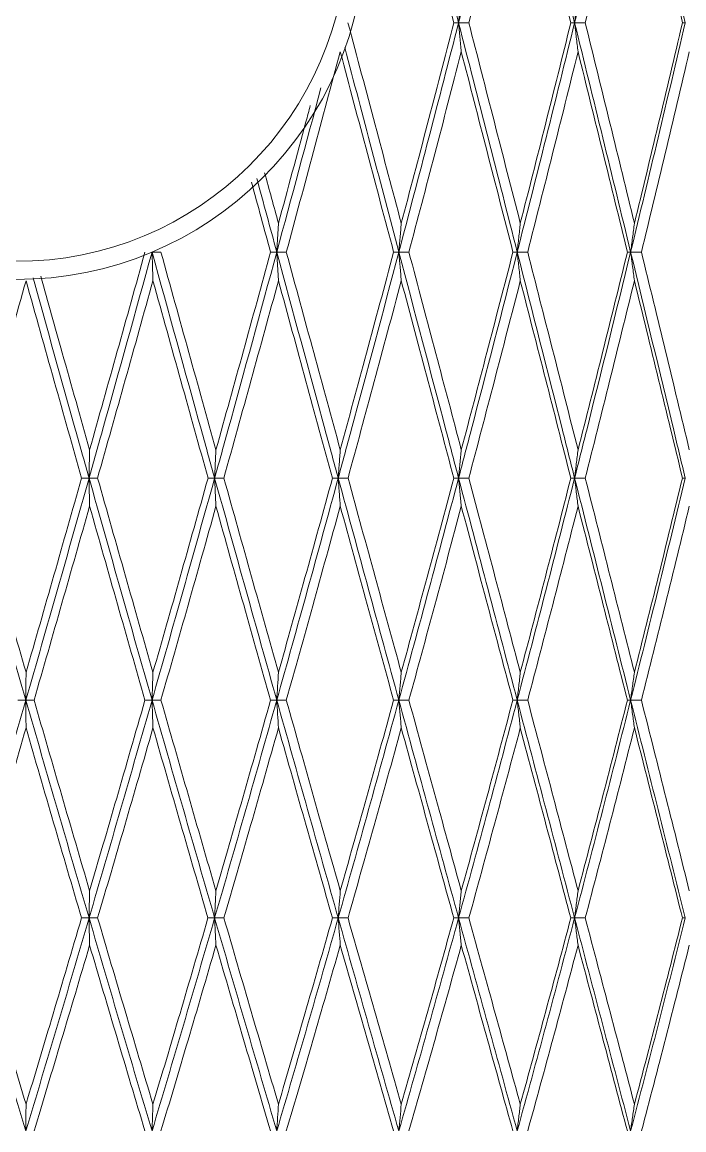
# Model space of a CAD drawing. Extents: x 4138 to 4928, y 0 to 579.
# Drawn here: x 4382.45 to 4390.99, y 402.97 to 417.27 of the extents above; entities that cross this region are included whole.
import ezdxf

# ---------------------------------------------------------------- set-up
doc = ezdxf.new("R2010")
doc.units = 0
doc.header["$LTSCALE"] = 10
doc.header["$MEASUREMENT"] = 0
doc.layers.add('1', color=7, linetype='CONTINUOUS')

msp = doc.modelspace()

# ---------------------------------------------------------------- linework, layer by layer
at = {"layer": '1', "color": 7, "linetype": 'Continuous', "lineweight": 18}
msp.add_arc((4382.377, 418.452), 4.5, 180, 359.6025, dxfattribs=at)
at = {"layer": '1', "color": 7, "linetype": 'Continuous', "lineweight": 13}
msp.add_arc((4382.377, 418.452), 4.267, 180, 359.6025, dxfattribs=at)
at = {"layer": '1', "color": 7, "linetype": 'Continuous', "lineweight": 18}
for points in [[(4387.309, 420.259), (4387.568, 419.255), (4387.825, 418.257), (4388.08, 417.264)], [(4388.08, 417.264), (4388.335, 418.257), (4388.587, 419.255), (4388.837, 420.259)], [(4388.837, 420.259), (4389.087, 419.255), (4389.334, 418.257), (4389.578, 417.264)], [(4389.578, 417.264), (4389.822, 418.257), (4390.063, 419.255), (4390.301, 420.259)], [(4390.301, 420.259), (4390.539, 419.255), (4390.774, 418.257), (4391.006, 417.264)], [(4388.019, 417.264), (4387.906, 417.7), (4387.68, 418.571), (4387.454, 419.444), (4387.34, 419.88)], [(4388.877, 419.88), (4388.764, 419.431), (4388.541, 418.546), (4388.321, 417.687), (4388.212, 417.264)], [(4389.529, 417.264), (4389.424, 417.688), (4389.21, 418.548), (4388.989, 419.432), (4388.877, 419.88)], [(4390.35, 419.88), (4390.243, 419.431), (4390.029, 418.546), (4389.819, 417.687), (4389.715, 417.264)], [(4390.97, 417.264), (4390.87, 417.691), (4390.666, 418.554), (4390.456, 419.435), (4390.35, 419.88)], [(4388.08, 417.264), (4388.086, 417.327), (4388.098, 417.452), (4388.11, 417.577), (4388.115, 417.639)], [(4389.578, 417.264), (4389.585, 417.327), (4389.6, 417.452), (4389.615, 417.577), (4389.622, 417.639)], [(4386.652, 417.264), (4386.771, 416.818), (4387.004, 415.941), (4387.229, 415.093), (4387.34, 414.676)], [(4387.309, 414.305), (4387.568, 415.285), (4387.825, 416.271), (4388.08, 417.264)], [(4387.34, 414.676), (4387.451, 415.091), (4387.674, 415.938), (4387.903, 416.817), (4388.019, 417.264)], [(4388.08, 417.264), (4388.07, 417.264), (4388.049, 417.264), (4388.029, 417.264), (4388.019, 417.264)], [(4388.212, 417.264), (4388.19, 417.264), (4388.146, 417.264), (4388.102, 417.264), (4388.08, 417.264)], [(4388.08, 417.264), (4388.335, 416.271), (4388.587, 415.285), (4388.837, 414.305)], [(4388.115, 416.889), (4388.11, 416.952), (4388.098, 417.076), (4388.086, 417.201), (4388.08, 417.264)], [(4388.212, 417.264), (4388.321, 416.841), (4388.541, 415.985), (4388.764, 415.115), (4388.877, 414.676)], [(4388.837, 414.305), (4389.087, 415.285), (4389.334, 416.271), (4389.578, 417.264)], [(4388.877, 414.676), (4388.984, 415.095), (4389.2, 415.945), (4389.419, 416.82), (4389.529, 417.264)], [(4389.578, 417.264), (4389.57, 417.264), (4389.553, 417.264), (4389.537, 417.264), (4389.529, 417.264)], [(4389.715, 417.264), (4389.692, 417.264), (4389.646, 417.264), (4389.601, 417.264), (4389.578, 417.264)], [(4389.578, 417.264), (4389.822, 416.271), (4390.063, 415.285), (4390.301, 414.305)], [(4389.622, 416.889), (4389.615, 416.952), (4389.6, 417.076), (4389.585, 417.201), (4389.578, 417.264)], [(4389.715, 417.264), (4389.823, 416.824), (4390.038, 415.952), (4390.247, 415.098), (4390.35, 414.676)], [(4390.301, 414.305), (4390.539, 415.285), (4390.774, 416.271), (4391.006, 417.264)], [(4390.35, 414.676), (4390.452, 415.095), (4390.658, 415.946), (4390.866, 416.821), (4390.97, 417.264)], [(4391.006, 417.264), (4391, 417.264), (4390.988, 417.264), (4390.976, 417.264), (4390.97, 417.264)], [(4386.611, 416.943), (4386.846, 416.058), (4387.078, 415.179), (4387.309, 414.305)], [(4386.553, 416.889), (4386.439, 416.463), (4386.209, 415.605), (4385.974, 414.74), (4385.856, 414.305)], [(4387.242, 414.305), (4387.131, 414.721), (4386.905, 415.569), (4386.671, 416.444), (4386.553, 416.889)], [(4388.115, 416.889), (4388, 416.442), (4387.771, 415.564), (4387.549, 414.719), (4387.439, 414.305)], [(4388.782, 414.305), (4388.67, 414.74), (4388.447, 415.607), (4388.226, 416.463), (4388.115, 416.889)], [(4389.622, 416.889), (4389.512, 416.445), (4389.294, 415.571), (4389.078, 414.722), (4388.972, 414.305)], [(4390.259, 414.305), (4390.156, 414.726), (4389.947, 415.577), (4389.731, 416.448), (4389.622, 416.889)], [(4391.058, 416.889), (4390.954, 416.446), (4390.747, 415.571), (4390.542, 414.723), (4390.44, 414.305)], [(4385.733, 414.305), (4385.924, 415.008), (4386.114, 415.715), (4386.303, 416.425)], [(4385.653, 414.305), (4385.572, 414.601), (4385.49, 414.901), (4385.407, 415.205)], [(4385.733, 414.305), (4385.647, 414.621), (4385.561, 414.938), (4385.475, 415.255)], [(4385.576, 415.329), (4385.636, 415.109), (4385.696, 414.892), (4385.755, 414.676)], [(4385.755, 414.676), (4385.751, 414.614), (4385.744, 414.491), (4385.737, 414.367), (4385.733, 414.305)], [(4387.309, 414.305), (4387.314, 414.367), (4387.325, 414.491), (4387.335, 414.614), (4387.34, 414.676)], [(4388.837, 414.305), (4388.843, 414.367), (4388.857, 414.491), (4388.87, 414.614), (4388.877, 414.676)], [(4390.301, 414.305), (4390.309, 414.367), (4390.326, 414.491), (4390.342, 414.614), (4390.35, 414.676)], [(4383.317, 411.753), (4383.436, 412.175), (4383.675, 413.023), (4383.913, 413.876), (4384.032, 414.305)], [(4384.123, 414.305), (4384.142, 414.305), (4384.18, 414.305), (4384.219, 414.305), (4384.238, 414.305)], [(4384.135, 413.935), (4384.133, 413.996), (4384.129, 414.119), (4384.125, 414.243), (4384.123, 414.305)], [(4384.238, 414.305), (4384.359, 413.866), (4384.6, 413.002), (4384.833, 412.165), (4384.948, 411.753)], [(4384.948, 411.753), (4385.067, 412.179), (4385.303, 413.029), (4385.537, 413.88), (4385.653, 414.305)], [(4385.653, 414.305), (4385.667, 414.305), (4385.693, 414.305), (4385.72, 414.305), (4385.733, 414.305)], [(4385.733, 414.305), (4385.754, 414.305), (4385.794, 414.305), (4385.835, 414.305), (4385.856, 414.305)], [(4385.733, 414.305), (4385.737, 414.243), (4385.744, 414.119), (4385.751, 413.996), (4385.755, 413.935)], [(4385.856, 414.305), (4385.976, 413.865), (4386.212, 413), (4386.44, 412.164), (4386.553, 411.753)], [(4386.553, 411.753), (4386.664, 412.16), (4386.89, 412.992), (4387.123, 413.861), (4387.242, 414.305)], [(4387.309, 414.305), (4387.298, 414.305), (4387.275, 414.305), (4387.253, 414.305), (4387.242, 414.305)], [(4387.439, 414.305), (4387.417, 414.305), (4387.374, 414.305), (4387.331, 414.305), (4387.309, 414.305)], [(4387.34, 413.935), (4387.335, 413.996), (4387.325, 414.119), (4387.314, 414.243), (4387.309, 414.305)], [(4387.439, 414.305), (4387.557, 413.857), (4387.789, 412.985), (4388.009, 412.156), (4388.115, 411.753)], [(4388.115, 411.753), (4388.225, 412.166), (4388.445, 413.003), (4388.669, 413.867), (4388.782, 414.305)], [(4388.837, 414.305), (4388.828, 414.305), (4388.809, 414.305), (4388.791, 414.305), (4388.782, 414.305)], [(4388.972, 414.305), (4388.949, 414.305), (4388.904, 414.305), (4388.859, 414.305), (4388.837, 414.305)], [(4388.877, 413.935), (4388.87, 413.996), (4388.857, 414.119), (4388.843, 414.243), (4388.837, 414.305)], [(4388.972, 414.305), (4389.077, 413.892), (4389.291, 413.055), (4389.511, 412.191), (4389.622, 411.753)], [(4389.622, 411.753), (4389.727, 412.165), (4389.938, 413.002), (4390.152, 413.866), (4390.259, 414.305)], [(4390.301, 414.305), (4390.294, 414.305), (4390.28, 414.305), (4390.266, 414.305), (4390.259, 414.305)], [(4390.44, 414.305), (4390.417, 414.305), (4390.371, 414.305), (4390.324, 414.305), (4390.301, 414.305)], [(4390.35, 413.935), (4390.342, 413.996), (4390.326, 414.119), (4390.309, 414.243), (4390.301, 414.305)], [(4390.44, 414.305), (4390.545, 413.876), (4390.752, 413.021), (4390.957, 412.175), (4391.058, 411.753)], [(4382.496, 413.935), (4382.375, 413.502), (4382.134, 412.644), (4381.896, 411.804), (4381.778, 411.388)], [(4383.213, 411.388), (4383.097, 411.798), (4382.862, 412.632), (4382.619, 413.496), (4382.496, 413.935)], [(4384.135, 413.935), (4384.016, 413.507), (4383.778, 412.654), (4383.539, 411.809), (4383.42, 411.388)], [(4384.846, 411.388), (4384.731, 411.799), (4384.497, 412.634), (4384.257, 413.497), (4384.135, 413.935)], [(4385.755, 413.935), (4385.637, 413.506), (4385.403, 412.653), (4385.168, 411.808), (4385.05, 411.388)], [(4386.452, 411.388), (4386.34, 411.797), (4386.111, 412.631), (4385.875, 413.495), (4385.755, 413.935)], [(4387.34, 413.935), (4387.222, 413.491), (4386.989, 412.622), (4386.763, 411.793), (4386.653, 411.388)], [(4388.018, 411.388), (4387.91, 411.795), (4387.689, 412.626), (4387.458, 413.493), (4387.34, 413.935)], [(4388.877, 413.935), (4388.764, 413.497), (4388.541, 412.634), (4388.321, 411.799), (4388.212, 411.388)], [(4389.529, 411.388), (4389.42, 411.816), (4389.202, 412.669), (4388.985, 413.514), (4388.877, 413.935)], [(4390.35, 413.935), (4390.242, 413.496), (4390.029, 412.633), (4389.819, 411.798), (4389.715, 411.388)], [(4390.97, 411.388), (4390.868, 411.809), (4390.663, 412.654), (4390.455, 413.507), (4390.35, 413.935)], [(4383.317, 411.753), (4383.316, 411.693), (4383.313, 411.571), (4383.311, 411.449), (4383.31, 411.388)], [(4384.948, 411.753), (4384.945, 411.693), (4384.94, 411.571), (4384.934, 411.449), (4384.931, 411.388)], [(4386.553, 411.753), (4386.548, 411.693), (4386.539, 411.571), (4386.531, 411.449), (4386.526, 411.388)], [(4388.08, 411.388), (4388.086, 411.449), (4388.098, 411.571), (4388.11, 411.693), (4388.115, 411.753)], [(4389.578, 411.388), (4389.585, 411.449), (4389.6, 411.571), (4389.615, 411.693), (4389.622, 411.753)], [(4381.677, 411.388), (4381.949, 410.424), (4382.221, 409.467), (4382.494, 408.521)], [(4381.778, 411.388), (4381.897, 410.968), (4382.136, 410.13), (4382.376, 409.296), (4382.496, 408.88)], [(4383.31, 411.388), (4383.038, 410.424), (4382.766, 409.467), (4382.494, 408.521)], [(4382.496, 408.88), (4382.617, 409.298), (4382.857, 410.134), (4383.095, 410.97), (4383.213, 411.388)], [(4383.31, 411.388), (4383.294, 411.388), (4383.262, 411.388), (4383.229, 411.388), (4383.213, 411.388)], [(4383.31, 411.388), (4383.328, 411.388), (4383.365, 411.388), (4383.402, 411.388), (4383.42, 411.388)], [(4383.31, 411.388), (4383.581, 410.424), (4383.852, 409.467), (4384.123, 408.521)], [(4383.317, 411.023), (4383.316, 411.084), (4383.313, 411.205), (4383.311, 411.327), (4383.31, 411.388)], [(4383.42, 411.388), (4383.541, 410.962), (4383.781, 410.118), (4384.017, 409.29), (4384.135, 408.88)], [(4384.123, 408.521), (4384.393, 409.467), (4384.663, 410.424), (4384.931, 411.388)], [(4384.135, 408.88), (4384.251, 409.284), (4384.485, 410.105), (4384.725, 410.956), (4384.846, 411.388)], [(4384.931, 411.388), (4384.917, 411.388), (4384.889, 411.388), (4384.86, 411.388), (4384.846, 411.388)], [(4384.931, 411.388), (4384.951, 411.388), (4384.991, 411.388), (4385.03, 411.388), (4385.05, 411.388)], [(4384.931, 411.388), (4385.2, 410.424), (4385.467, 409.467), (4385.733, 408.521)], [(4384.948, 411.023), (4384.945, 411.084), (4384.94, 411.205), (4384.934, 411.327), (4384.931, 411.388)], [(4385.05, 411.388), (4385.171, 410.955), (4385.41, 410.104), (4385.641, 409.283), (4385.755, 408.88)], [(4385.733, 408.521), (4385.999, 409.467), (4386.264, 410.424), (4386.526, 411.388)], [(4385.755, 408.88), (4385.867, 409.277), (4386.095, 410.092), (4386.332, 410.949), (4386.452, 411.388)], [(4386.452, 411.388), (4386.465, 411.388), (4386.489, 411.388), (4386.514, 411.388), (4386.526, 411.388)], [(4386.526, 411.388), (4386.547, 411.388), (4386.589, 411.388), (4386.632, 411.388), (4386.653, 411.388)], [(4387.309, 408.521), (4387.05, 409.467), (4386.789, 410.424), (4386.526, 411.388)], [(4386.526, 411.388), (4386.531, 411.327), (4386.539, 411.205), (4386.548, 411.084), (4386.553, 411.023)], [(4386.653, 411.388), (4386.771, 410.957), (4387.003, 410.107), (4387.229, 409.285), (4387.34, 408.88)], [(4387.309, 408.521), (4387.568, 409.467), (4387.825, 410.424), (4388.08, 411.388)], [(4387.34, 408.88), (4387.45, 409.282), (4387.674, 410.101), (4387.903, 410.954), (4388.018, 411.388)], [(4388.08, 411.388), (4388.07, 411.388), (4388.049, 411.388), (4388.029, 411.388), (4388.018, 411.388)], [(4388.212, 411.388), (4388.19, 411.388), (4388.146, 411.388), (4388.102, 411.388), (4388.08, 411.388)], [(4388.08, 411.388), (4388.335, 410.424), (4388.587, 409.467), (4388.837, 408.521)], [(4388.115, 411.023), (4388.11, 411.084), (4388.098, 411.205), (4388.086, 411.327), (4388.08, 411.388)], [(4388.212, 411.388), (4388.329, 410.948), (4388.557, 410.089), (4388.772, 409.275), (4388.877, 408.88)], [(4388.837, 408.521), (4389.087, 409.467), (4389.334, 410.424), (4389.578, 411.388)], [(4388.877, 408.88), (4388.984, 409.285), (4389.2, 410.108), (4389.419, 410.957), (4389.529, 411.388)], [(4389.578, 411.388), (4389.57, 411.388), (4389.553, 411.388), (4389.537, 411.388), (4389.529, 411.388)], [(4389.715, 411.388), (4389.692, 411.388), (4389.646, 411.388), (4389.601, 411.388), (4389.578, 411.388)], [(4389.578, 411.388), (4389.822, 410.424), (4390.063, 409.467), (4390.301, 408.521)], [(4389.622, 411.023), (4389.615, 411.084), (4389.6, 411.205), (4389.585, 411.327), (4389.578, 411.388)], [(4389.715, 411.388), (4389.824, 410.959), (4390.039, 410.111), (4390.247, 409.287), (4390.35, 408.88)], [(4390.301, 408.521), (4390.539, 409.467), (4390.774, 410.424), (4391.006, 411.388)], [(4390.35, 408.88), (4390.454, 409.292), (4390.661, 410.122), (4390.867, 410.964), (4390.97, 411.388)], [(4391.006, 411.388), (4391, 411.388), (4390.988, 411.388), (4390.976, 411.388), (4390.97, 411.388)], [(4383.317, 411.023), (4383.198, 410.606), (4382.96, 409.771), (4382.72, 408.937), (4382.6, 408.521)], [(4384.032, 408.521), (4383.915, 408.928), (4383.678, 409.754), (4383.438, 410.597), (4383.317, 411.023)], [(4384.948, 411.023), (4384.827, 410.591), (4384.587, 409.741), (4384.353, 408.922), (4384.238, 408.521)], [(4385.653, 408.521), (4385.539, 408.923), (4385.308, 409.742), (4385.069, 410.591), (4384.948, 411.023)], [(4386.553, 411.023), (4386.432, 410.585), (4386.195, 409.729), (4385.968, 408.916), (4385.856, 408.521)], [(4387.241, 408.521), (4387.129, 408.927), (4386.902, 409.751), (4386.67, 410.596), (4386.553, 411.023)], [(4388.115, 411.023), (4388, 410.59), (4387.772, 409.739), (4387.549, 408.921), (4387.439, 408.521)], [(4388.781, 408.521), (4388.676, 408.915), (4388.46, 409.728), (4388.232, 410.584), (4388.115, 411.023)], [(4389.622, 411.023), (4389.512, 410.592), (4389.294, 409.744), (4389.079, 408.924), (4388.972, 408.521)], [(4390.259, 408.521), (4390.157, 408.921), (4389.95, 409.739), (4389.733, 410.59), (4389.622, 411.023)], [(4391.058, 411.023), (4390.956, 410.6), (4390.751, 409.759), (4390.544, 408.931), (4390.44, 408.521)], [(4382.496, 408.88), (4382.496, 408.82), (4382.495, 408.7), (4382.494, 408.58), (4382.494, 408.521)], [(4384.135, 408.88), (4384.133, 408.82), (4384.129, 408.7), (4384.125, 408.58), (4384.123, 408.521)], [(4385.755, 408.88), (4385.751, 408.82), (4385.744, 408.7), (4385.737, 408.58), (4385.733, 408.521)], [(4387.34, 408.88), (4387.335, 408.82), (4387.325, 408.7), (4387.314, 408.58), (4387.309, 408.521)], [(4388.837, 408.521), (4388.843, 408.58), (4388.857, 408.7), (4388.87, 408.82), (4388.877, 408.88)], [(4390.301, 408.521), (4390.309, 408.58), (4390.325, 408.7), (4390.342, 408.82), (4390.35, 408.88)], [(4382.494, 408.521), (4382.221, 407.574), (4381.949, 406.636), (4381.677, 405.709)], [(4382.494, 408.521), (4382.477, 408.521), (4382.443, 408.521), (4382.409, 408.521), (4382.392, 408.521)], [(4382.494, 408.521), (4382.511, 408.521), (4382.547, 408.521), (4382.582, 408.521), (4382.6, 408.521)], [(4382.494, 408.521), (4382.766, 407.574), (4383.038, 406.636), (4383.31, 405.709)], [(4382.496, 408.162), (4382.496, 408.221), (4382.495, 408.341), (4382.494, 408.461), (4382.494, 408.521)], [(4382.6, 408.521), (4382.719, 408.11), (4382.957, 407.289), (4383.197, 406.47), (4383.317, 406.061)], [(4383.31, 405.709), (4383.581, 406.636), (4383.852, 407.574), (4384.123, 408.521)], [(4383.317, 406.061), (4383.431, 406.449), (4383.664, 407.246), (4383.907, 408.088), (4384.032, 408.521)], [(4384.123, 408.521), (4384.108, 408.521), (4384.077, 408.521), (4384.047, 408.521), (4384.032, 408.521)], [(4384.123, 408.521), (4384.142, 408.521), (4384.18, 408.521), (4384.219, 408.521), (4384.238, 408.521)], [(4384.123, 408.521), (4384.393, 407.574), (4384.663, 406.636), (4384.931, 405.709)], [(4384.135, 408.162), (4384.133, 408.221), (4384.129, 408.341), (4384.125, 408.461), (4384.123, 408.521)], [(4384.238, 408.521), (4384.356, 408.109), (4384.592, 407.288), (4384.829, 406.47), (4384.948, 406.061)], [(4384.931, 405.709), (4385.2, 406.636), (4385.467, 407.574), (4385.733, 408.521)], [(4384.948, 406.061), (4385.061, 406.45), (4385.291, 407.248), (4385.531, 408.089), (4385.653, 408.521)], [(4385.733, 408.521), (4385.72, 408.521), (4385.693, 408.521), (4385.666, 408.521), (4385.653, 408.521)], [(4385.733, 408.521), (4385.754, 408.521), (4385.795, 408.521), (4385.835, 408.521), (4385.856, 408.521)], [(4385.733, 408.521), (4385.999, 407.574), (4386.264, 406.636), (4386.526, 405.709)], [(4385.755, 408.162), (4385.751, 408.221), (4385.744, 408.341), (4385.737, 408.461), (4385.733, 408.521)], [(4385.856, 408.521), (4385.978, 408.089), (4386.216, 407.248), (4386.442, 406.45), (4386.553, 406.061)], [(4386.526, 405.709), (4386.789, 406.636), (4387.05, 407.574), (4387.309, 408.521)], [(4386.553, 406.061), (4386.663, 406.451), (4386.889, 407.25), (4387.123, 408.09), (4387.241, 408.521)], [(4387.241, 408.521), (4387.253, 408.521), (4387.275, 408.521), (4387.298, 408.521), (4387.309, 408.521)], [(4387.309, 408.521), (4387.331, 408.521), (4387.374, 408.521), (4387.417, 408.521), (4387.439, 408.521)], [(4388.08, 405.709), (4387.825, 406.636), (4387.568, 407.574), (4387.309, 408.521)], [(4387.309, 408.521), (4387.314, 408.461), (4387.325, 408.341), (4387.335, 408.221), (4387.34, 408.162)], [(4387.439, 408.521), (4387.558, 408.087), (4387.79, 407.243), (4388.009, 406.447), (4388.115, 406.061)], [(4388.08, 405.709), (4388.335, 406.636), (4388.587, 407.574), (4388.837, 408.521)], [(4388.115, 406.061), (4388.226, 406.464), (4388.448, 407.276), (4388.67, 408.103), (4388.781, 408.521)], [(4388.837, 408.521), (4388.828, 408.521), (4388.809, 408.521), (4388.791, 408.521), (4388.781, 408.521)], [(4388.972, 408.521), (4388.949, 408.521), (4388.904, 408.521), (4388.859, 408.521), (4388.837, 408.521)], [(4388.837, 408.521), (4389.087, 407.574), (4389.334, 406.636), (4389.578, 405.709)], [(4388.877, 408.162), (4388.87, 408.221), (4388.857, 408.341), (4388.843, 408.461), (4388.837, 408.521)], [(4388.972, 408.521), (4389.086, 408.09), (4389.308, 407.249), (4389.519, 406.45), (4389.622, 406.061)], [(4389.578, 405.709), (4389.822, 406.636), (4390.063, 407.574), (4390.301, 408.521)], [(4389.622, 406.061), (4389.73, 406.47), (4389.944, 407.289), (4390.155, 408.11), (4390.259, 408.521)], [(4390.301, 408.521), (4390.294, 408.521), (4390.28, 408.521), (4390.266, 408.521), (4390.259, 408.521)], [(4390.44, 408.521), (4390.417, 408.521), (4390.371, 408.521), (4390.324, 408.521), (4390.301, 408.521)], [(4390.301, 408.521), (4390.539, 407.574), (4390.774, 406.636), (4391.006, 405.709)], [(4390.35, 408.162), (4390.342, 408.221), (4390.326, 408.341), (4390.309, 408.461), (4390.301, 408.521)], [(4390.44, 408.521), (4390.55, 408.086), (4390.763, 407.241), (4390.962, 406.446), (4391.058, 406.061)], [(4382.496, 408.162), (4382.378, 407.755), (4382.14, 406.939), (4381.899, 406.119), (4381.778, 405.709)], [(4383.213, 405.709), (4383.092, 406.119), (4382.852, 406.937), (4382.614, 407.754), (4382.496, 408.162)], [(4384.135, 408.162), (4384.011, 407.731), (4383.768, 406.891), (4383.535, 406.096), (4383.421, 405.709)], [(4384.845, 405.709), (4384.728, 406.112), (4384.492, 406.924), (4384.254, 407.747), (4384.135, 408.162)], [(4385.755, 408.162), (4385.633, 407.732), (4385.394, 406.893), (4385.163, 406.096), (4385.051, 405.709)], [(4386.452, 405.709), (4386.341, 406.097), (4386.114, 406.895), (4385.876, 407.733), (4385.755, 408.162)], [(4387.34, 408.162), (4387.222, 407.732), (4386.988, 406.894), (4386.763, 406.097), (4386.653, 405.709)], [(4388.018, 405.709), (4387.912, 406.093), (4387.692, 406.886), (4387.46, 407.728), (4387.34, 408.162)], [(4388.877, 408.162), (4388.766, 407.744), (4388.544, 406.917), (4388.323, 406.109), (4388.213, 405.709)], [(4389.529, 405.709), (4389.426, 406.094), (4389.216, 406.887), (4388.992, 407.729), (4388.877, 408.162)], [(4390.35, 408.162), (4390.245, 407.749), (4390.035, 406.927), (4389.822, 406.113), (4389.715, 405.709)], [(4390.97, 405.709), (4390.873, 406.094), (4390.673, 406.888), (4390.46, 407.729), (4390.35, 408.162)], [(4383.317, 406.061), (4383.316, 406.002), (4383.313, 405.885), (4383.311, 405.767), (4383.31, 405.709)], [(4384.948, 406.061), (4384.945, 406.002), (4384.94, 405.885), (4384.934, 405.767), (4384.931, 405.709)], [(4386.553, 406.061), (4386.548, 406.002), (4386.539, 405.885), (4386.531, 405.767), (4386.526, 405.709)], [(4388.115, 406.061), (4388.11, 406.002), (4388.098, 405.885), (4388.086, 405.767), (4388.08, 405.709)], [(4389.578, 405.709), (4389.585, 405.767), (4389.6, 405.885), (4389.615, 406.002), (4389.622, 406.061)], [(4381.677, 405.709), (4381.949, 404.782), (4382.221, 403.865), (4382.494, 402.96)], [(4381.778, 405.709), (4381.901, 405.295), (4382.143, 404.48), (4382.379, 403.692), (4382.496, 403.305)], [(4382.494, 402.96), (4382.766, 403.865), (4383.038, 404.782), (4383.31, 405.709)], [(4382.496, 403.305), (4382.61, 403.683), (4382.844, 404.462), (4383.088, 405.286), (4383.213, 405.709)], [(4383.31, 405.709), (4383.294, 405.709), (4383.261, 405.709), (4383.229, 405.709), (4383.213, 405.709)], [(4383.31, 405.709), (4383.328, 405.709), (4383.365, 405.709), (4383.402, 405.709), (4383.421, 405.709)], [(4383.31, 405.709), (4383.581, 404.782), (4383.852, 403.865), (4384.123, 402.96)], [(4383.317, 405.357), (4383.316, 405.416), (4383.313, 405.533), (4383.311, 405.65), (4383.31, 405.709)], [(4383.421, 405.709), (4383.538, 405.311), (4383.774, 404.512), (4384.014, 403.708), (4384.135, 403.305)], [(4384.123, 402.96), (4384.393, 403.865), (4384.663, 404.782), (4384.931, 405.709)], [(4384.135, 403.305), (4384.249, 403.686), (4384.482, 404.469), (4384.723, 405.289), (4384.845, 405.709)], [(4384.931, 405.709), (4384.917, 405.709), (4384.888, 405.709), (4384.86, 405.709), (4384.845, 405.709)], [(4384.931, 405.709), (4384.951, 405.709), (4384.991, 405.709), (4385.031, 405.709), (4385.051, 405.709)], [(4384.931, 405.709), (4385.2, 404.782), (4385.467, 403.865), (4385.733, 402.96)], [(4384.948, 405.357), (4384.945, 405.416), (4384.94, 405.533), (4384.934, 405.65), (4384.931, 405.709)], [(4385.051, 405.709), (4385.168, 405.305), (4385.403, 404.5), (4385.638, 403.702), (4385.755, 403.305)], [(4385.733, 402.96), (4385.999, 403.865), (4386.264, 404.782), (4386.526, 405.709)], [(4385.755, 403.305), (4385.866, 403.683), (4386.094, 404.463), (4386.331, 405.286), (4386.452, 405.709)], [(4386.526, 405.709), (4386.514, 405.709), (4386.489, 405.709), (4386.465, 405.709), (4386.452, 405.709)], [(4386.526, 405.709), (4386.547, 405.709), (4386.59, 405.709), (4386.632, 405.709), (4386.653, 405.709)], [(4386.526, 405.709), (4386.789, 404.782), (4387.05, 403.865), (4387.309, 402.96)], [(4386.553, 405.357), (4386.548, 405.416), (4386.539, 405.533), (4386.531, 405.65), (4386.526, 405.709)], [(4386.653, 405.709), (4386.765, 405.315), (4386.992, 404.52), (4387.223, 403.712), (4387.34, 403.305)], [(4387.309, 402.96), (4387.568, 403.865), (4387.825, 404.782), (4388.08, 405.709)], [(4387.34, 403.305), (4387.456, 403.706), (4387.684, 404.509), (4387.907, 405.309), (4388.018, 405.709)], [(4388.018, 405.709), (4388.028, 405.709), (4388.049, 405.709), (4388.07, 405.709), (4388.08, 405.709)], [(4388.08, 405.709), (4388.102, 405.709), (4388.146, 405.709), (4388.191, 405.709), (4388.213, 405.709)], [(4388.837, 402.96), (4388.587, 403.865), (4388.335, 404.782), (4388.08, 405.709)], [(4388.08, 405.709), (4388.086, 405.65), (4388.098, 405.533), (4388.11, 405.416), (4388.115, 405.357)], [(4388.213, 405.709), (4388.329, 405.288), (4388.556, 404.466), (4388.772, 403.685), (4388.877, 403.305)], [(4388.837, 402.96), (4389.087, 403.865), (4389.334, 404.782), (4389.578, 405.709)], [(4388.877, 403.305), (4388.987, 403.704), (4389.206, 404.504), (4389.422, 405.307), (4389.529, 405.709)], [(4389.578, 405.709), (4389.57, 405.709), (4389.553, 405.709), (4389.537, 405.709), (4389.529, 405.709)], [(4389.715, 405.709), (4389.692, 405.709), (4389.646, 405.709), (4389.601, 405.709), (4389.578, 405.709)], [(4389.578, 405.709), (4389.822, 404.782), (4390.063, 403.865), (4390.301, 402.96)], [(4389.622, 405.357), (4389.615, 405.416), (4389.6, 405.533), (4389.585, 405.65), (4389.578, 405.709)], [(4389.715, 405.709), (4389.826, 405.291), (4390.042, 404.472), (4390.249, 403.688), (4390.35, 403.305)], [(4391.006, 405.709), (4390.774, 404.782), (4390.539, 403.865), (4390.301, 402.96)], [(4390.35, 403.305), (4390.456, 403.707), (4390.666, 404.511), (4390.869, 405.31), (4390.97, 405.709)], [(4391.006, 405.709), (4391, 405.709), (4390.988, 405.709), (4390.976, 405.709), (4390.97, 405.709)], [(4383.317, 405.357), (4383.193, 404.938), (4382.95, 404.119), (4382.715, 403.34), (4382.6, 402.96)], [(4384.031, 402.96), (4383.911, 403.361), (4383.671, 404.163), (4383.434, 404.96), (4383.317, 405.357)], [(4384.948, 405.357), (4384.826, 404.939), (4384.586, 404.122), (4384.353, 403.341), (4384.238, 402.96)], [(4385.653, 402.96), (4385.538, 403.348), (4385.306, 404.135), (4385.068, 404.946), (4384.948, 405.357)], [(4386.553, 405.357), (4386.432, 404.936), (4386.196, 404.115), (4385.968, 403.338), (4385.856, 402.96)], [(4387.241, 402.96), (4387.125, 403.363), (4386.894, 404.166), (4386.666, 404.961), (4386.553, 405.357)], [(4388.115, 405.357), (4388.005, 404.957), (4387.781, 404.158), (4387.554, 403.359), (4387.439, 402.96)], [(4388.781, 402.96), (4388.676, 403.337), (4388.46, 404.114), (4388.232, 404.935), (4388.115, 405.357)], [(4389.622, 405.357), (4389.514, 404.95), (4389.297, 404.143), (4389.081, 403.352), (4388.972, 402.96)], [(4390.259, 402.96), (4390.158, 403.34), (4389.951, 404.12), (4389.733, 404.939), (4389.622, 405.357)], [(4391.058, 405.357), (4390.958, 404.959), (4390.755, 404.162), (4390.547, 403.361), (4390.441, 402.96)], [(4382.494, 402.96), (4382.494, 403.017), (4382.495, 403.132), (4382.496, 403.247), (4382.496, 403.305)], [(4384.135, 403.305), (4384.133, 403.247), (4384.129, 403.132), (4384.125, 403.017), (4384.123, 402.96)], [(4385.755, 403.305), (4385.751, 403.247), (4385.744, 403.132), (4385.737, 403.017), (4385.733, 402.96)], [(4387.34, 403.305), (4387.335, 403.247), (4387.325, 403.132), (4387.314, 403.017), (4387.309, 402.96)], [(4388.877, 403.305), (4388.87, 403.247), (4388.857, 403.132), (4388.843, 403.017), (4388.837, 402.96)], [(4390.301, 402.96), (4390.309, 403.017), (4390.325, 403.132), (4390.342, 403.247), (4390.35, 403.305)]]:
    msp.add_open_spline(points, degree=3, dxfattribs=at)
for points, knots in [([(4385.755, 414.676), (4385.875, 415.117), (4386.013, 415.625), (4386.148, 416.126), (4386.166, 416.196)], [0, 0, 0, 0, 0.859753, 1, 1, 1, 1]), ([(4384.123, 414.305), (4383.91, 413.534), (4383.639, 412.56), (4383.368, 411.594), (4383.31, 411.388)], [0, 0, 0, 0, 0.786882, 1, 1, 1, 1]), ([(4384.123, 414.305), (4384.336, 413.534), (4384.605, 412.56), (4384.874, 411.594), (4384.931, 411.388)], [0, 0, 0, 0, 0.786882, 1, 1, 1, 1]), ([(4384.931, 411.388), (4384.989, 411.594), (4385.257, 412.56), (4385.524, 413.534), (4385.733, 414.305)], [0, 0, 0, 0, 0.213118, 1, 1, 1, 1]), ([(4386.526, 411.388), (4386.47, 411.594), (4386.207, 412.56), (4385.942, 413.534), (4385.733, 414.305)], [0, 0, 0, 0, 0.213118, 1, 1, 1, 1]), ([(4386.526, 411.388), (4386.582, 411.594), (4386.845, 412.56), (4387.105, 413.534), (4387.309, 414.305)], [0, 0, 0, 0, 0.213118, 1, 1, 1, 1]), ([(4387.309, 414.305), (4387.513, 413.534), (4387.771, 412.56), (4388.026, 411.594), (4388.08, 411.388)], [0, 0, 0, 0, 0.786882, 1, 1, 1, 1]), ([(4388.08, 411.388), (4388.134, 411.594), (4388.389, 412.56), (4388.64, 413.534), (4388.837, 414.305)], [0, 0, 0, 0, 0.213118, 1, 1, 1, 1]), ([(4388.837, 414.305), (4389.033, 413.534), (4389.281, 412.56), (4389.526, 411.594), (4389.578, 411.388)], [0, 0, 0, 0, 0.786882, 1, 1, 1, 1]), ([(4389.578, 411.388), (4389.63, 411.594), (4389.873, 412.56), (4390.114, 413.534), (4390.301, 414.305)], [0, 0, 0, 0, 0.213118, 1, 1, 1, 1]), ([(4390.301, 414.305), (4390.489, 413.534), (4390.724, 412.56), (4390.956, 411.594), (4391.006, 411.388)], [0, 0, 0, 0, 0.786882, 1, 1, 1, 1]), ([(4382.587, 413.97), (4382.77, 413.312), (4383.011, 412.449), (4383.252, 411.594), (4383.31, 411.388)], [0, 0, 0, 0, 0.759405, 1, 1, 1, 1]), ([(4382.687, 413.993), (4382.78, 413.659), (4382.994, 412.899), (4383.201, 412.163), (4383.317, 411.753)], [0, 0, 0, 0, 0.432916, 1, 1, 1, 1])]:
    msp.add_open_spline(points, degree=3, knots=knots, dxfattribs=at)

doc.saveas('drawing.dxf')
